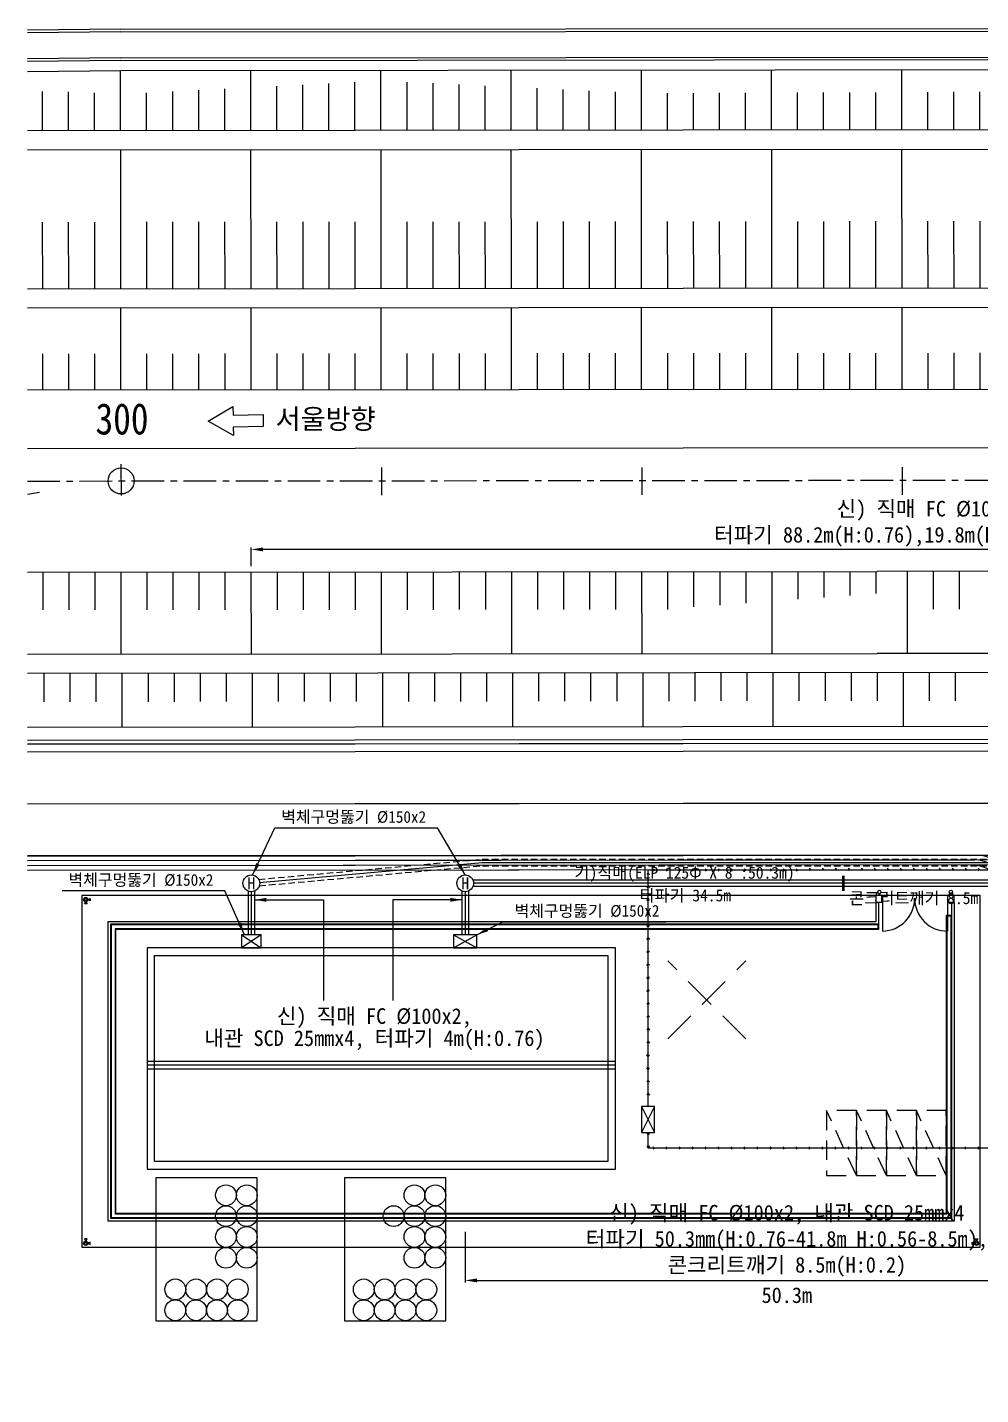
# Model space of a CAD drawing. Header units: millimetres. Extents: x 186056 to 186946, y 311645 to 311835.
# Drawn here: x 186055.9 to 186129.1, y 311645.1 to 311750.1 of the extents above; entities that cross this region are included whole.
import ezdxf
from ezdxf.enums import TextEntityAlignment as Align

# ---------------------------------------------------------------- set-up
doc = ezdxf.new("R2010")
doc.units = ezdxf.units.MM
for name, pattern in [('A-HIDDN01', [0.375, 0.25, -0.125]), ('CENTERX2', [4, 2.5, -0.5, 0.5, -0.5]), ('HID', [2.3, 1.5, -0.8]), ('HIDDEN', [0.375, 0.25, -0.125])]:
    doc.linetypes.add(name, pattern=pattern)
for name, color, linetype in [('TT-LINE', 7, 'Continuous'), ('TT-MANH', 4, 'Continuous'), ('TZ-BASE', 253, 'Continuous'), ('TZ-LEAL', 1, 'Continuous'), ('TZ-LINE', 7, 'Continuous'), ('TZ-TEX2', 3, 'Continuous'), ('TZ-TEXT', 6, 'Continuous')]:
    doc.layers.add(name, color=color, linetype=linetype)
doc.styles.get("Standard").update_dxf_attribs({"font": 'GulimChe.ttf'})
doc.linetypes.add('ZIGZAG', pattern='A,0.00254,-5.08,[131,ltypeshp.shx,S=5.08,R=0,X=-5.08,Y=0],-10.16,[131,ltypeshp.shx,S=5.08,R=180,X=5.08,Y=0],-5.08', length=20.32254)
doc.dimstyles.new('D300', dxfattribs={"dimscale": 0.3, "dimtxt": 3, "dimasz": 3, "dimexe": 0.5, "dimexo": 0.5, "dimgap": 0.5, "dimtad": 1, "dimdec": 0, "dimzin": 1, "dimdsep": 46, "dimlunit": 6, "dimtxsty": 'Standard', "dimcen": 1, "dimclrd": 1, "dimclre": 1, "dimclrt": 3, "dimadec": 0, "dimazin": 0, "dimtfac": 1, "dimtdec": 0, "dimtix": 1, "dimtmove": 2, "dimatfit": 3, "dimfxl": 0, "dimtvp": 2, "dimlwd": -1, "dimlwe": -1, "dimarcsym": 0})

# ---------------------------------------------------------------- blocks, each defined once
blk = doc.blocks.new('*D7')
at = {"layer": 'DEFPOINTS', "color": 0, "ltscale": 2}
for p in [(186073.13, 311710.04), (186073.13, 311708.61), (186191.12, 311708.62)]:
    blk.add_point(p, dxfattribs=at)
at = {"layer": 'TZ-TEXT', "color": 1, "ltscale": 2}
for p, q in [((186073.13, 311708.76), (186073.13, 311710.19)), ((186190.22, 311710.04), (186074.03, 311710.04)), ((186191.12, 311708.77), (186191.12, 311710.19))]:
    blk.add_line(p, q, dxfattribs=at)
for points in [[(186074.03, 311710.19), (186074.03, 311709.89), (186073.13, 311710.04)], [(186190.22, 311710.19), (186190.22, 311709.89), (186191.12, 311710.04)]]:
    blk.add_solid(points, dxfattribs=at)
at = {"layer": 'TZ-TEXT', "color": 3, "ltscale": 2, "insert": (186132.12, 311712.01), "char_height": 1.2, "attachment_point": 5}
blk.add_mtext('{\\C6;신) 직매 FC Ø100x2, 내관 SCD 25mmx4,\\P터파기 88.2m(H:0.76),19.8m(H:0.56), 콘크리트깨기 19.8m(H:0.2)}', dxfattribs=at)
blk = doc.blocks.new('*D10')
at = {"layer": 'DEFPOINTS', "color": 0, "ltscale": 2}
for p in [(186089.56, 311657.77), (186138.96, 311657.77), (186138.96, 311653.9)]:
    blk.add_point(p, dxfattribs=at)
at = {"layer": 'TZ-TEXT', "color": 1, "ltscale": 2}
for p, q in [((186089.56, 311657.62), (186089.56, 311653.75)), ((186138.96, 311657.62), (186138.96, 311653.75)), ((186090.46, 311653.9), (186138.06, 311653.9))]:
    blk.add_line(p, q, dxfattribs=at)
for points in [[(186090.46, 311654.05), (186090.46, 311653.75), (186089.56, 311653.9)], [(186138.06, 311654.05), (186138.06, 311653.75), (186138.96, 311653.9)]]:
    blk.add_solid(points, dxfattribs=at)
at = {"layer": 'TZ-TEXT', "color": 3, "ltscale": 2, "insert": (186114.26, 311656.94), "char_height": 1.2, "attachment_point": 5}
blk.add_mtext('{\\C6;신) 직매 FC Ø100x2, 내관 SCD 25mmx4\\P터파기 50.3mm(H:0.76-41.8m H:0.56-8.5m),\\P콘크리트깨기 8.5m(H:0.2)}', dxfattribs=at)

msp = doc.modelspace()

# ---------------------------------------------------------------- linework, layer by layer
at = {"layer": 'TT-LINE'}
msp.add_circle((186063.13, 311715.3), 1, dxfattribs=at)
at = {"layer": 'TT-MANH'}
for centre in [(186073.13, 311684.4), (186089.56, 311684.4)]:
    msp.add_circle(centre, 0.644, dxfattribs=at)
at = {"layer": 'TZ-BASE', "linetype": 'Continuous'}
for p, q in [((186063.08, 311749.99), (186055.93, 311749.91)), ((186063.08, 311749.99), (186213.29, 311750.13)), ((186063.08, 311749.79), (186213.09, 311749.93)), ((186063.08, 311749.79), (186055.93, 311749.71)), ((186063.1, 311747.79), (186055.93, 311747.71)), ((186063.1, 311747.79), (186213.09, 311747.93)), ((186063.1, 311747.59), (186055.93, 311747.51)), ((186063.1, 311747.59), (186213.29, 311747.73)), ((186055.93, 311742.22), (186301.26, 311742.44)), ((186055.93, 311740.72), (186301.26, 311740.94)), ((186055.93, 311730.05), (186301.26, 311730.27)), ((186055.93, 311717.79), (186223.35, 311717.94)), ((186055.93, 311695.39), (186301.26, 311695.62)), ((186055.93, 311695.4), (186301.26, 311695.62)), ((186055.93, 311695.4), (186301.26, 311695.61)), ((186055.93, 311695.09), (186301.26, 311695.32)), ((186055.93, 311695.1), (186301.26, 311695.32)), ((186055.93, 311695.1), (186301.26, 311695.31)), ((186055.93, 311694.49), (186301.26, 311694.72)), ((186055.93, 311694.5), (186301.26, 311694.72)), ((186055.93, 311694.5), (186301.26, 311694.71)), ((186202.27, 311686.63), (186055.93, 311686.5)), ((186128.7, 311686.56), (186055.93, 311686.5)), ((186055.93, 311686.15), (186202.62, 311686.28)), ((186055.93, 311686.15), (186128.7, 311686.21)), ((186202.62, 311685.88), (186055.93, 311685.75)), ((186128.7, 311685.81), (186055.93, 311685.75)), ((186055.93, 311685.4), (186202.28, 311685.53)), ((186055.93, 311685.4), (186129.78, 311685.46))]:
    msp.add_line(p, q, dxfattribs=at)
at = {"layer": 'TZ-BASE'}
for p, q in [((186063.11, 311746.79), (186055.93, 311746.71)), ((186063.09, 311742.23), (186063.09, 311746.79)), ((186073.09, 311742.24), (186073.09, 311746.8)), ((186083.09, 311742.25), (186083.09, 311746.81)), ((186093.09, 311742.26), (186093.09, 311746.82)), ((186103.09, 311742.26), (186103.09, 311746.83)), ((186113.09, 311742.27), (186113.09, 311746.84)), ((186123.09, 311742.28), (186123.09, 311746.85)), ((186077.09, 311742.24), (186077.09, 311745.72)), ((186079.09, 311742.24), (186079.09, 311745.82)), ((186081.09, 311742.24), (186081.09, 311745.92)), ((186085.09, 311742.25), (186085.09, 311745.93)), ((186087.09, 311742.25), (186087.09, 311745.84)), ((186089.09, 311742.25), (186089.09, 311745.74)), ((186057.09, 311742.22), (186057.09, 311745.22)), ((186059.09, 311742.22), (186059.09, 311745.17)), ((186061.09, 311742.23), (186061.09, 311745.11)), ((186065.09, 311742.23), (186065.09, 311745.11)), ((186067.09, 311742.23), (186067.09, 311745.21)), ((186069.09, 311742.23), (186069.09, 311745.32)), ((186071.09, 311742.24), (186071.09, 311745.42)), ((186075.09, 311742.24), (186075.09, 311745.62)), ((186091.09, 311742.25), (186091.09, 311745.65)), ((186095.09, 311742.26), (186095.09, 311745.46)), ((186097.09, 311742.26), (186097.09, 311745.37)), ((186099.09, 311742.26), (186099.09, 311745.27)), ((186101.09, 311742.26), (186101.09, 311745.18)), ((186105.09, 311742.27), (186105.09, 311745.08)), ((186107.09, 311742.27), (186107.09, 311745.09)), ((186109.09, 311742.27), (186109.09, 311745.1)), ((186111.09, 311742.27), (186111.09, 311745.1)), ((186115.09, 311742.28), (186115.09, 311745.12)), ((186117.09, 311742.28), (186117.09, 311745.13)), ((186119.09, 311742.28), (186119.09, 311745.14)), ((186121.09, 311742.28), (186121.09, 311745.14)), ((186125.09, 311742.28), (186125.09, 311745.16)), ((186127.09, 311742.29), (186127.09, 311745.17)), ((186129.09, 311742.29), (186129.09, 311745.18)), ((186063.11, 311730.06), (186063.1, 311740.73)), ((186073.11, 311730.07), (186073.1, 311740.74)), ((186083.11, 311730.08), (186083.1, 311740.75)), ((186093.11, 311730.09), (186093.1, 311740.76)), ((186103.11, 311730.09), (186103.1, 311740.76)), ((186113.11, 311730.1), (186113.1, 311740.77)), ((186123.11, 311730.11), (186123.1, 311740.78)), ((186067.11, 311730.06), (186067.1, 311735.19)), ((186069.11, 311730.06), (186069.1, 311735.19)), ((186071.11, 311730.07), (186071.1, 311735.19)), ((186075.11, 311730.07), (186075.1, 311735.2)), ((186077.11, 311730.07), (186077.1, 311735.2)), ((186079.11, 311730.07), (186079.1, 311735.2)), ((186081.11, 311730.07), (186081.1, 311735.2)), ((186085.11, 311730.08), (186085.1, 311735.2)), ((186087.11, 311730.08), (186087.1, 311735.21)), ((186089.11, 311730.08), (186089.1, 311735.21)), ((186091.11, 311730.08), (186091.1, 311735.21)), ((186095.11, 311730.09), (186095.1, 311735.21)), ((186097.11, 311730.09), (186097.1, 311735.22)), ((186099.11, 311730.09), (186099.1, 311735.22)), ((186101.11, 311730.09), (186101.1, 311735.22)), ((186105.11, 311730.1), (186105.1, 311735.22)), ((186107.11, 311730.1), (186107.1, 311735.22)), ((186109.11, 311730.1), (186109.1, 311735.23)), ((186111.11, 311730.1), (186111.1, 311735.23)), ((186115.11, 311730.11), (186115.1, 311735.23)), ((186117.11, 311730.11), (186117.1, 311735.23)), ((186119.11, 311730.11), (186119.1, 311735.24)), ((186121.11, 311730.11), (186121.1, 311735.24)), ((186125.11, 311730.11), (186125.1, 311735.24)), ((186127.11, 311730.12), (186127.1, 311735.24)), ((186129.11, 311730.12), (186129.1, 311735.24)), ((186057.11, 311730.05), (186057.1, 311735.18)), ((186059.11, 311730.05), (186059.1, 311735.18)), ((186061.11, 311730.06), (186061.1, 311735.18)), ((186065.11, 311730.06), (186065.1, 311735.19)), ((186055.93, 311728.59), (186301.26, 311728.81)), ((186063.11, 311722.3), (186063.11, 311728.6)), ((186073.11, 311722.31), (186073.11, 311728.61)), ((186083.11, 311722.32), (186083.11, 311728.62)), ((186093.11, 311722.33), (186093.11, 311728.63)), ((186103.11, 311722.33), (186103.11, 311728.63)), ((186113.11, 311722.34), (186113.11, 311728.64)), ((186123.11, 311722.35), (186123.11, 311728.65)), ((186057.11, 311722.29), (186057.11, 311725.06)), ((186059.11, 311722.29), (186059.11, 311725.06)), ((186061.11, 311722.3), (186061.11, 311725.07)), ((186065.11, 311722.3), (186065.11, 311725.07)), ((186067.11, 311722.3), (186067.11, 311725.07)), ((186069.11, 311722.3), (186069.11, 311725.07)), ((186071.11, 311722.31), (186071.11, 311725.08)), ((186075.11, 311722.31), (186075.11, 311725.08)), ((186077.11, 311722.31), (186077.11, 311725.08)), ((186079.11, 311722.31), (186079.11, 311725.08)), ((186081.11, 311722.31), (186081.11, 311725.08)), ((186085.11, 311722.32), (186085.11, 311725.09)), ((186087.11, 311722.32), (186087.11, 311725.09)), ((186089.11, 311722.32), (186089.11, 311725.09)), ((186091.11, 311722.32), (186091.11, 311725.09)), ((186095.11, 311722.33), (186095.11, 311725.1)), ((186097.11, 311722.33), (186097.11, 311725.1)), ((186099.11, 311722.33), (186099.11, 311725.1)), ((186101.11, 311722.33), (186101.11, 311725.1)), ((186105.11, 311722.34), (186105.11, 311725.11)), ((186107.11, 311722.34), (186107.11, 311725.11)), ((186109.11, 311722.34), (186109.11, 311725.11)), ((186111.11, 311722.34), (186111.11, 311725.11)), ((186115.11, 311722.35), (186115.11, 311725.12)), ((186117.11, 311722.35), (186117.11, 311725.12)), ((186119.11, 311722.35), (186119.11, 311725.12)), ((186121.11, 311722.35), (186121.11, 311725.12)), ((186125.11, 311722.35), (186125.11, 311725.12)), ((186127.11, 311722.36), (186127.11, 311725.13)), ((186129.11, 311722.36), (186129.11, 311725.13)), ((186055.93, 311722.29), (186301.26, 311722.51)), ((186063.12, 311716.58), (186063.13, 311714.18)), ((186083.12, 311716.32), (186083.13, 311714.2)), ((186103.12, 311716.33), (186103.13, 311714.22)), ((186123.12, 311716.35), (186123.13, 311714.24)), ((186055.93, 311714.28), (186056.86, 311714.45)), ((186055.93, 311708.29), (186121.19, 311708.35)), ((186057.13, 311705.39), (186057.13, 311708.29)), ((186059.13, 311705.39), (186059.13, 311708.29)), ((186061.13, 311705.39), (186061.13, 311708.3)), ((186063.14, 311702), (186063.13, 311708.3)), ((186065.13, 311705.39), (186065.13, 311708.3)), ((186067.13, 311705.4), (186067.13, 311708.3)), ((186069.13, 311705.4), (186069.13, 311708.3)), ((186071.13, 311705.4), (186071.13, 311708.31)), ((186073.14, 311702.01), (186073.13, 311708.31)), ((186075.13, 311705.4), (186075.13, 311708.31)), ((186077.13, 311705.4), (186077.13, 311708.31)), ((186079.13, 311705.41), (186079.13, 311708.31)), ((186081.13, 311705.41), (186081.13, 311708.31)), ((186083.14, 311702.02), (186083.13, 311708.32)), ((186085.13, 311705.41), (186085.13, 311708.32)), ((186087.13, 311705.41), (186087.13, 311708.32)), ((186089.13, 311705.42), (186089.13, 311708.32)), ((186091.13, 311705.42), (186091.13, 311708.32)), ((186093.14, 311702.03), (186093.13, 311708.33)), ((186095.13, 311705.42), (186095.13, 311708.33)), ((186097.13, 311705.42), (186097.13, 311708.33)), ((186099.13, 311705.42), (186099.13, 311708.33)), ((186101.13, 311705.43), (186101.13, 311708.33)), ((186103.14, 311702.03), (186103.13, 311708.33)), ((186105.13, 311705.43), (186105.13, 311708.34)), ((186107.13, 311705.62), (186107.13, 311708.34)), ((186109.13, 311705.77), (186109.13, 311708.34)), ((186111.13, 311705.92), (186111.13, 311708.34)), ((186113.14, 311702.04), (186113.13, 311708.34)), ((186115.13, 311706.21), (186115.13, 311708.35)), ((186117.13, 311706.36), (186117.13, 311708.35)), ((186119.13, 311706.51), (186119.13, 311708.35)), ((186121.13, 311706.66), (186121.13, 311708.35)), ((186301.26, 311708.51), (186121.19, 311708.35)), ((186123.52, 311702.05), (186123.52, 311708.35)), ((186125.5, 311708.36), (186125.51, 311705.45)), ((186127.5, 311708.36), (186127.51, 311705.45)), ((186055.93, 311701.99), (186121.19, 311702.05)), ((186301.26, 311702.21), (186121.19, 311702.05)), ((186055.93, 311700.53), (186082.85, 311700.56)), ((186059.22, 311698.33), (186059.22, 311700.53)), ((186061.22, 311698.34), (186061.22, 311700.54)), ((186063.22, 311696.4), (186063.22, 311700.54)), ((186065.22, 311698.34), (186065.22, 311700.54)), ((186067.22, 311698.34), (186067.22, 311700.54)), ((186069.22, 311698.35), (186069.22, 311700.54)), ((186071.22, 311698.35), (186071.22, 311700.55)), ((186073.22, 311696.41), (186073.22, 311700.55)), ((186075.22, 311698.35), (186075.22, 311700.55)), ((186077.22, 311698.36), (186077.22, 311700.55)), ((186079.22, 311698.36), (186079.22, 311700.55)), ((186081.22, 311698.36), (186081.22, 311700.55)), ((186082.85, 311700.56), (186301.26, 311700.75)), ((186083.22, 311696.42), (186083.22, 311700.56)), ((186085.22, 311698.37), (186085.22, 311700.56)), ((186087.22, 311698.37), (186087.22, 311700.56)), ((186089.22, 311698.37), (186089.22, 311700.57)), ((186091.22, 311698.37), (186091.22, 311700.57)), ((186093.22, 311696.43), (186093.22, 311700.57)), ((186095.22, 311698.38), (186095.22, 311700.57)), ((186097.22, 311698.38), (186097.22, 311700.57)), ((186099.22, 311698.38), (186099.22, 311700.57)), ((186101.22, 311698.39), (186101.22, 311700.57)), ((186103.22, 311696.44), (186103.22, 311700.58)), ((186105.22, 311698.39), (186105.22, 311700.58)), ((186107.22, 311698.39), (186107.22, 311700.58)), ((186109.22, 311698.4), (186109.22, 311700.58)), ((186111.22, 311698.4), (186111.22, 311700.59)), ((186113.22, 311696.45), (186113.22, 311700.59)), ((186115.22, 311698.4), (186115.22, 311700.59)), ((186117.22, 311698.41), (186117.22, 311700.6)), ((186119.22, 311698.41), (186119.22, 311700.6)), ((186121.22, 311698.41), (186121.22, 311700.6)), ((186123.22, 311696.46), (186123.22, 311700.6)), ((186125.22, 311698.41), (186125.22, 311700.59)), ((186127.22, 311698.42), (186127.22, 311700.6)), ((186057.22, 311698.33), (186057.22, 311700.53)), ((186055.93, 311696.39), (186301.26, 311696.62)), ((186055.93, 311690.49), (186301.26, 311690.72)), ((186055.93, 311690.5), (186301.26, 311690.72)), ((186055.93, 311686.49), (186301.26, 311686.72)), ((186055.93, 311686.5), (186301.26, 311686.72)), ((186055.93, 311686.49), (186128.7, 311686.56)), ((186055.93, 311686.5), (186128.7, 311686.56)), ((186103.62, 311667.25), (186103.6, 311685.44)), ((186103.6, 311685.44), (186202.27, 311685.44)), ((186111.99, 311685.51), (186112.11, 311685.43)), ((186112.11, 311685.43), (186112, 311685.33)), ((186112.99, 311685.51), (186113.12, 311685.43)), ((186113.12, 311685.43), (186113, 311685.33)), ((186113.99, 311685.51), (186114.11, 311685.43)), ((186114.11, 311685.43), (186114, 311685.33)), ((186114.98, 311685.51), (186115.11, 311685.42)), ((186115.11, 311685.42), (186114.99, 311685.33)), ((186115.98, 311685.57), (186116.1, 311685.48)), ((186115.98, 311685.57), (186116.1, 311685.48)), ((186116.1, 311685.48), (186115.99, 311685.38)), ((186116.1, 311685.48), (186115.99, 311685.38)), ((186116.98, 311685.56), (186117.1, 311685.48)), ((186117.1, 311685.48), (186116.98, 311685.38)), ((186117.98, 311685.56), (186118.1, 311685.48)), ((186118.1, 311685.48), (186117.99, 311685.38)), ((186118.98, 311685.56), (186119.1, 311685.48)), ((186119.1, 311685.48), (186118.99, 311685.38)), ((186119.98, 311685.56), (186120.1, 311685.48)), ((186120.1, 311685.48), (186119.98, 311685.38)), ((186120.97, 311685.56), (186121.09, 311685.47)), ((186121.09, 311685.47), (186120.98, 311685.38)), ((186121.97, 311685.56), (186122.09, 311685.47)), ((186121.97, 311685.56), (186122.09, 311685.47)), ((186122.09, 311685.47), (186121.98, 311685.37)), ((186122.09, 311685.47), (186121.98, 311685.37)), ((186122.96, 311685.55), (186123.09, 311685.47)), ((186123.09, 311685.47), (186122.97, 311685.37)), ((186123.97, 311685.56), (186124.09, 311685.47)), ((186124.09, 311685.47), (186123.97, 311685.37)), ((186124.97, 311685.56), (186125.09, 311685.47)), ((186125.09, 311685.47), (186124.98, 311685.37)), ((186125.96, 311685.55), (186126.09, 311685.47)), ((186126.09, 311685.47), (186125.97, 311685.37)), ((186126.96, 311685.55), (186127.08, 311685.47)), ((186127.08, 311685.47), (186126.97, 311685.37)), ((186127.96, 311685.55), (186128.08, 311685.46)), ((186127.96, 311685.55), (186128.08, 311685.46)), ((186128.08, 311685.46), (186127.96, 311685.37)), ((186128.08, 311685.46), (186127.96, 311685.37)), ((186128.95, 311685.55), (186129.07, 311685.46)), ((186129.07, 311685.46), (186128.96, 311685.36)), ((186121.11, 311683.45), (186121.11, 311682.95)), ((186121.61, 311683.45), (186121.11, 311683.45)), ((186121.11, 311682.95), (186121.61, 311682.95)), ((186121.23, 311683.51), (186121.5, 311683.51)), ((186121.36, 311683.59), (186121.36, 311683.47)), ((186121.61, 311682.95), (186121.61, 311683.45)), ((186121.61, 311683.25), (186121.61, 311680.73)), ((186126.61, 311683.45), (186126.61, 311682.95)), ((186127.11, 311683.45), (186126.61, 311683.45)), ((186126.61, 311683.25), (186126.61, 311680.73)), ((186126.61, 311682.95), (186127.11, 311682.95)), ((186126.73, 311683.51), (186127, 311683.51)), ((186126.86, 311683.59), (186126.86, 311683.47)), ((186126.91, 311682.95), (186126.91, 311658.65)), ((186127.11, 311682.95), (186127.11, 311683.45)), ((186127.11, 311682.95), (186127.11, 311658.45)), ((186126.51, 311681.95), (186126.51, 311659.05)), ((186126.51, 311681.95), (186126.91, 311681.95)), ((186126.56, 311681.93), (186126.56, 311659)), ((186126.56, 311681.9), (186126.86, 311681.9)), ((186126.86, 311681.9), (186126.86, 311658.7)), ((186062.11, 311681.45), (186062.11, 311658.45)), ((186121.11, 311681.45), (186062.11, 311681.45)), ((186062.31, 311681.25), (186062.31, 311658.65)), ((186121.31, 311681.25), (186062.31, 311681.25)), ((186062.31, 311681.25), (186062.31, 311658.65)), ((186062.36, 311681.2), (186062.36, 311658.7)), ((186121.26, 311681.2), (186062.36, 311681.2)), ((186062.66, 311680.9), (186062.66, 311659)), ((186121.26, 311680.9), (186062.66, 311680.9)), ((186062.71, 311680.85), (186062.71, 311659.05)), ((186121.31, 311680.85), (186062.71, 311680.85)), ((186121.26, 311681.2), (186121.26, 311680.9)), ((186121.31, 311681.25), (186121.31, 311680.85)), ((186065.14, 311670.75), (186101.11, 311670.75)), ((186065.14, 311670.45), (186101.11, 311670.45)), ((186065.14, 311670.15), (186101.11, 311670.15)), ((186104.11, 311667.25), (186103.11, 311665.25)), ((186103.62, 311664.07), (186103.62, 311665.26)), ((186202.39, 311664.07), (186103.62, 311664.07)), ((186111.96, 311664.16), (186112.09, 311664.07)), ((186112.09, 311664.07), (186111.97, 311663.98)), ((186112.97, 311664.16), (186113.09, 311664.07)), ((186113.09, 311664.07), (186112.98, 311663.98)), ((186113.96, 311664.16), (186114.09, 311664.07)), ((186114.09, 311664.07), (186113.97, 311663.98)), ((186114.96, 311664.16), (186115.08, 311664.07)), ((186115.08, 311664.07), (186114.97, 311663.98)), ((186115.96, 311664.16), (186116.08, 311664.07)), ((186115.96, 311664.16), (186116.08, 311664.07)), ((186116.08, 311664.07), (186115.96, 311663.98)), ((186116.08, 311664.07), (186115.96, 311663.98)), ((186116.95, 311664.16), (186117.07, 311664.07)), ((186117.07, 311664.07), (186116.96, 311663.98)), ((186117.95, 311664.16), (186118.07, 311664.07)), ((186118.07, 311664.07), (186117.96, 311663.98)), ((186118.96, 311664.16), (186119.08, 311664.07)), ((186119.08, 311664.07), (186118.96, 311663.98)), ((186119.95, 311664.16), (186120.07, 311664.07)), ((186120.07, 311664.07), (186119.96, 311663.98)), ((186120.95, 311664.16), (186121.07, 311664.07)), ((186121.07, 311664.07), (186120.95, 311663.98)), ((186121.94, 311664.16), (186122.07, 311664.07)), ((186121.94, 311664.16), (186122.07, 311664.07)), ((186122.07, 311664.07), (186121.95, 311663.98)), ((186122.07, 311664.07), (186121.95, 311663.98)), ((186122.94, 311664.16), (186123.06, 311664.07)), ((186123.06, 311664.07), (186122.95, 311663.98)), ((186123.94, 311664.16), (186124.06, 311664.07)), ((186124.06, 311664.07), (186123.95, 311663.98)), ((186124.94, 311664.16), (186125.07, 311664.07)), ((186125.07, 311664.07), (186124.95, 311663.98)), ((186125.94, 311664.16), (186126.06, 311664.07)), ((186126.06, 311664.07), (186125.95, 311663.98)), ((186126.94, 311664.16), (186127.06, 311664.07)), ((186127.06, 311664.07), (186126.94, 311663.98)), ((186127.93, 311664.16), (186128.05, 311664.07)), ((186127.93, 311664.16), (186128.05, 311664.07)), ((186128.05, 311664.07), (186127.94, 311663.98)), ((186128.05, 311664.07), (186127.94, 311663.98)), ((186128.93, 311664.16), (186129.05, 311664.07)), ((186129.05, 311664.07), (186128.93, 311663.98)), ((186126.91, 311658.65), (186062.31, 311658.65)), ((186119.66, 311658.7), (186062.36, 311658.7)), ((186126.86, 311658.7), (186062.36, 311658.7)), ((186126.56, 311659), (186062.66, 311659)), ((186119.66, 311659.05), (186062.71, 311659.05)), ((186126.51, 311659.05), (186062.71, 311659.05)), ((186127.11, 311658.45), (186062.11, 311658.45)), ((186128.5, 311656.85), (186128.67, 311656.75)), ((186128.5, 311656.66), (186128.5, 311656.85)), ((186128.67, 311656.75), (186128.5, 311656.66)), ((186128.84, 311656.92), (186128.74, 311657.09)), ((186128.74, 311657.09), (186128.93, 311657.09)), ((186128.93, 311657.09), (186128.84, 311656.92))]:
    msp.add_line(p, q, dxfattribs=at)
at = {"layer": 'TZ-BASE', "linetype": 'CENTERX2'}
msp.add_line((186055.93, 311715.29), (186161.92, 311715.39), dxfattribs=at)
at = {"layer": 'TZ-BASE', "linetype": 'ByBlock'}
for p, q in [((186060.11, 311683.45), (186060.11, 311656.45)), ((186129.11, 311683.45), (186060.11, 311683.45)), ((186060.11, 311683.45), (186060.11, 311656.45)), ((186129.11, 311683.45), (186060.11, 311683.45)), ((186060.11, 311683.45), (186060.11, 311656.45)), ((186129.11, 311683.45), (186060.11, 311683.45)), ((186121.11, 311682.95), (186121.11, 311681.45)), ((186121.31, 311682.95), (186121.31, 311681.25)), ((186129.11, 311656.45), (186129.11, 311683.45)), ((186129.11, 311656.45), (186129.11, 311683.45)), ((186129.11, 311656.45), (186129.11, 311683.45)), ((186060.11, 311656.45), (186129.11, 311656.45)), ((186060.11, 311656.45), (186129.11, 311656.45)), ((186060.11, 311656.45), (186129.11, 311656.45))]:
    msp.add_line(p, q, dxfattribs=at)
at = {"layer": 'TZ-BASE', "linetype": 'A-HIDDN01', "ltscale": 10}
for p, q in [((186105.11, 311672.45), (186111.11, 311678.45)), ((186111.11, 311672.45), (186105.11, 311678.45)), ((186103.11, 311667.25), (186104.11, 311665.25))]:
    msp.add_line(p, q, dxfattribs=at)
at = {"layer": 'TZ-BASE', "linetype": 'HID'}
for p, q in [((186119.61, 311666.95), (186117.31, 311666.95)), ((186117.31, 311666.95), (186117.31, 311661.95)), ((186119.61, 311661.95), (186117.31, 311666.95)), ((186121.91, 311666.95), (186119.61, 311666.95)), ((186119.61, 311666.95), (186119.61, 311661.95)), ((186121.91, 311661.95), (186119.61, 311666.95)), ((186119.61, 311661.95), (186119.61, 311666.95)), ((186124.21, 311666.95), (186121.91, 311666.95)), ((186121.91, 311666.95), (186121.91, 311661.95)), ((186124.21, 311661.95), (186121.91, 311666.95)), ((186121.91, 311661.95), (186121.91, 311666.95)), ((186126.51, 311666.95), (186124.21, 311666.95)), ((186124.21, 311666.95), (186124.21, 311661.95)), ((186126.51, 311661.95), (186124.21, 311666.95)), ((186124.21, 311661.95), (186124.21, 311666.95)), ((186126.51, 311661.95), (186126.51, 311666.95)), ((186117.31, 311661.95), (186119.61, 311661.95)), ((186119.61, 311661.95), (186121.91, 311661.95)), ((186121.91, 311661.95), (186124.21, 311661.95)), ((186124.21, 311661.95), (186126.51, 311661.95))]:
    msp.add_line(p, q, dxfattribs=at)
at = {"layer": 'TZ-BASE'}
for points in [[(186213.88, 311746.94), (186213.88, 311746.94), (186063.1, 311746.79)], [(186103.53, 311685.07), (186103.61, 311685.19), (186103.71, 311685.08)], [(186104.01, 311685.52), (186104.13, 311685.44), (186104.01, 311685.34)], [(186105, 311685.52), (186105.12, 311685.44), (186105.01, 311685.34)], [(186105, 311685.52), (186105.12, 311685.44), (186105.01, 311685.34)], [(186106, 311685.52), (186106.12, 311685.44), (186106.01, 311685.34)], [(186106, 311685.52), (186106.12, 311685.44), (186106.01, 311685.34)], [(186107.01, 311685.52), (186107.13, 311685.44), (186107.01, 311685.34)], [(186107.01, 311685.52), (186107.13, 311685.44), (186107.01, 311685.34)], [(186108, 311685.52), (186108.12, 311685.44), (186108.01, 311685.34)], [(186108, 311685.52), (186108.12, 311685.44), (186108.01, 311685.34)], [(186109, 311685.52), (186109.12, 311685.43), (186109, 311685.34)], [(186109, 311685.52), (186109.12, 311685.43), (186109, 311685.34)], [(186109.99, 311685.52), (186110.12, 311685.43), (186110, 311685.33)], [(186109.99, 311685.52), (186110.12, 311685.43), (186110, 311685.33)], [(186110.99, 311685.51), (186111.11, 311685.43), (186111, 311685.33)], [(186103.52, 311684.07), (186103.61, 311684.2), (186103.71, 311684.08)], [(186103.52, 311684.07), (186103.61, 311684.2), (186103.71, 311684.08)], [(186103.52, 311683.08), (186103.61, 311683.2), (186103.7, 311683.08)], [(186103.52, 311683.08), (186103.61, 311683.2), (186103.7, 311683.08)], [(186103.52, 311682.08), (186103.61, 311682.2), (186103.7, 311682.08)], [(186103.52, 311682.08), (186103.61, 311682.2), (186103.7, 311682.08)], [(186103.52, 311681.08), (186103.61, 311681.2), (186103.7, 311681.09)], [(186103.52, 311681.08), (186103.61, 311681.2), (186103.7, 311681.09)], [(186103.52, 311680.08), (186103.61, 311680.21), (186103.71, 311680.09)], [(186103.52, 311680.08), (186103.61, 311680.21), (186103.71, 311680.09)], [(186103.52, 311679.09), (186103.61, 311679.21), (186103.71, 311679.1)], [(186103.52, 311679.09), (186103.61, 311679.21), (186103.71, 311679.1)], [(186103.52, 311678.09), (186103.61, 311678.21), (186103.71, 311678.1)], [(186103.52, 311678.09), (186103.61, 311678.21), (186103.71, 311678.1)], [(186103.52, 311677.1), (186103.61, 311677.22), (186103.7, 311677.1)], [(186103.52, 311677.1), (186103.61, 311677.22), (186103.7, 311677.1)], [(186103.52, 311676.1), (186103.6, 311676.22), (186103.7, 311676.11)], [(186103.52, 311676.1), (186103.6, 311676.22), (186103.7, 311676.11)], [(186103.52, 311675.11), (186103.6, 311675.23), (186103.7, 311675.11)], [(186103.52, 311675.11), (186103.6, 311675.23), (186103.7, 311675.11)], [(186103.51, 311674.11), (186103.6, 311674.23), (186103.7, 311674.12)], [(186103.51, 311674.11), (186103.6, 311674.23), (186103.7, 311674.12)], [(186103.53, 311673.11), (186103.61, 311673.24), (186103.71, 311673.12)], [(186103.53, 311672.12), (186103.62, 311672.24), (186103.71, 311672.12)], [(186103.51, 311671.12), (186103.59, 311671.24), (186103.69, 311671.13)], [(186103.51, 311671.12), (186103.59, 311671.24), (186103.69, 311671.13)], [(186103.5, 311670.13), (186103.59, 311670.25), (186103.69, 311670.13)], [(186103.5, 311670.13), (186103.59, 311670.25), (186103.69, 311670.13)], [(186103.62, 311669.25), (186103.53, 311669.13)], [(186103.53, 311669.13), (186103.62, 311669.25), (186103.72, 311669.14)], [(186103.53, 311669.13), (186103.62, 311669.25), (186103.72, 311669.14)], [(186103.62, 311669.25), (186103.72, 311669.14)], [(186103.53, 311668.13), (186103.62, 311668.26), (186103.71, 311668.14)], [(186103.71, 311665.23), (186103.62, 311665.11), (186103.53, 311665.22)], [(186103.71, 311664.24), (186103.62, 311664.11), (186103.53, 311664.23)], [(186103.98, 311664.16), (186104.1, 311664.07), (186103.99, 311663.98)], [(186104.98, 311664.16), (186105.1, 311664.07), (186104.98, 311663.98)], [(186105.98, 311664.16), (186106.1, 311664.07), (186105.98, 311663.98)], [(186106.98, 311664.16), (186107.1, 311664.07), (186106.99, 311663.98)], [(186107.98, 311664.16), (186108.1, 311664.07), (186107.98, 311663.98)], [(186108.97, 311664.16), (186109.09, 311664.07), (186108.98, 311663.98)], [(186109.97, 311664.16), (186110.09, 311664.07), (186109.98, 311663.98)], [(186109.97, 311664.16), (186110.09, 311664.07), (186109.98, 311663.98)], [(186110.96, 311664.16), (186111.09, 311664.07), (186110.97, 311663.98)]]:
    msp.add_lwpolyline(points, dxfattribs=at)
for points in [[(186060.32, 311682.81), (186060.41, 311682.98), (186060.51, 311682.81)], [(186060.75, 311683.05), (186060.58, 311683.15), (186060.75, 311683.24)], [(186065.7, 311678.86), (186100.52, 311678.86), (186100.52, 311663.04), (186065.7, 311663.04)], [(186060.32, 311657.09), (186060.41, 311656.92), (186060.51, 311657.09)], [(186060.75, 311656.85), (186060.58, 311656.75), (186060.75, 311656.66)]]:
    msp.add_lwpolyline(points, close=True, dxfattribs=at)
at = {"layer": 'TZ-BASE', "ltscale": 10}
for points in [[(186072.38, 311680.45), (186072.38, 311679.45), (186073.88, 311679.45), (186073.88, 311680.45)], [(186065.14, 311679.45), (186065.14, 311662.45), (186101.11, 311662.45), (186101.11, 311679.45)], [(186065.14, 311679.45), (186065.14, 311662.45), (186101.11, 311662.45), (186101.11, 311679.45)], [(186103.11, 311665.25), (186104.11, 311665.25), (186104.11, 311667.25), (186103.11, 311667.25)]]:
    msp.add_lwpolyline(points, close=True, dxfattribs=at)
for points in [[(186072.38, 311680.45), (186073.88, 311679.45)], [(186073.88, 311680.45), (186072.38, 311679.45)]]:
    msp.add_lwpolyline(points, dxfattribs=at)
at = {"layer": 'TZ-BASE', "linetype": 'HIDDEN', "ltscale": 10}
msp.add_lwpolyline([(186088.66, 311679.45), (186090.46, 311679.45), (186090.46, 311680.45), (186088.66, 311680.45)], close=True, dxfattribs=at)
for points in [[(186088.66, 311679.45), (186090.46, 311680.45)], [(186088.66, 311680.45), (186090.46, 311679.45)]]:
    msp.add_lwpolyline(points, dxfattribs=at)
at = {"layer": 'TZ-BASE', "linetype": 'A-HIDDN01', "ltscale": 10, "const_width": 0.001}
msp.add_lwpolyline([(186105.11, 311672.45), (186105.11, 311678.45), (186111.11, 311678.45), (186111.11, 311672.45)], close=True, dxfattribs=at)
at = {"layer": 'TZ-BASE'}
for centre, radius in [((186121.36, 311683.73), 0.133), ((186126.86, 311683.73), 0.133), ((186060.41, 311683.15), 0.165), ((186060.41, 311683.15), 0.0943), ((186060.41, 311656.75), 0.165), ((186060.41, 311656.75), 0.0943), ((186128.84, 311656.75), 0.165), ((186128.84, 311656.75), 0.0943)]:
    msp.add_circle(centre, radius, dxfattribs=at)
at = {"layer": 'TZ-BASE', "linetype": 'Continuous'}
for centre, radius, start, end in [((186128.7, 311683.45), 3.11, 0, 90), ((186128.41, 311682.76), 3.47, 11.5495, 85.2429), ((186127.91, 311681.54), 4.34, 26.0642, 79.5139)]:
    msp.add_arc(centre, radius, start, end, dxfattribs=at)
at = {"layer": 'TZ-BASE'}
for centre, start, end in [((186121.58, 311683.23), 270.7371, 0.4658), ((186126.58, 311683.23), 179.5342, 270.7371)]:
    msp.add_arc(centre, 2.5, start, end, dxfattribs=at)
at = {"layer": 'TZ-LEAL'}
for points in [[(186074.93, 311688.67), (186087.43, 311688.67)], [(186071.1, 311683.83), (186058.59, 311683.83)], [(186092.46, 311681.45), (186104.97, 311681.45)]]:
    msp.add_lwpolyline(points, dxfattribs=at)
at = {"layer": 'TZ-LEAL', "ltscale": 2}
msp.add_lwpolyline([(186078.68, 311683.13), (186078.68, 311675.41)], dxfattribs=at)
at = {"layer": 'TZ-LEAL', "ltscale": 2, "elevation": -0.23}
msp.add_lwpolyline([(186084, 311683.13), (186084, 311675.41)], dxfattribs=at)
at = {"layer": 'TZ-LINE', "linetype": 'HIDDEN', "ltscale": 2}
for points in [[(186073.69, 311684.7), (186090.86, 311686.25), (186190.53, 311686.25)], [(186073.74, 311684.21), (186090.88, 311685.75), (186190.53, 311685.75)]]:
    msp.add_lwpolyline(points, dxfattribs=at)
at = {"layer": 'TZ-LINE', "linetype": 'ZIGZAG', "ltscale": 0.049}
for points in [[(186073.77, 311684.46), (186090.87, 311686), (186190.47, 311686)], [(186073.13, 311683.76), (186073.13, 311680.45)], [(186089.56, 311683.76), (186089.56, 311680.45)], [(186138.32, 311684.4), (186090.2, 311684.4)]]:
    msp.add_lwpolyline(points, dxfattribs=at)
at = {"layer": 'TZ-LINE', "ltscale": 2, "const_width": 0.2}
msp.add_lwpolyline([(186118.61, 311683.81), (186118.61, 311684.99)], dxfattribs=at)
at = {"layer": 'TZ-LINE', "ltscale": 2}
for points in [[(186072.88, 311683.81), (186072.88, 311680.45)], [(186073.38, 311683.81), (186073.38, 311680.45)], [(186089.31, 311683.81), (186089.31, 311680.45)], [(186089.81, 311683.81), (186089.81, 311680.45)], [(186138.37, 311684.65), (186090.15, 311684.65)], [(186138.37, 311684.15), (186090.15, 311684.15)]]:
    msp.add_lwpolyline(points, dxfattribs=at)
for points in [[(186073.58, 311661.79), (186065.8, 311661.79), (186065.8, 311650.81), (186073.58, 311650.81)], [(186088.06, 311661.79), (186080.28, 311661.79), (186080.28, 311650.81), (186088.06, 311650.81)]]:
    msp.add_lwpolyline(points, close=True, dxfattribs=at)
for centre in [(186071.18, 311660.44), (186072.78, 311660.44), (186085.66, 311660.44), (186087.26, 311660.44), (186071.18, 311658.84), (186072.78, 311658.84), (186084.06, 311658.84), (186085.66, 311658.84), (186087.26, 311658.84), (186071.18, 311657.24), (186072.78, 311657.24), (186085.66, 311657.24), (186087.26, 311657.24), (186071.18, 311655.64), (186072.78, 311655.64), (186085.66, 311655.64), (186087.26, 311655.64), (186067.29, 311653.21), (186068.89, 311653.21), (186070.49, 311653.21), (186072.09, 311653.21), (186081.77, 311653.21), (186083.37, 311653.21), (186084.97, 311653.21), (186086.57, 311653.21), (186067.29, 311651.61), (186068.89, 311651.61), (186070.49, 311651.61), (186072.09, 311651.61), (186081.77, 311651.61), (186083.37, 311651.61), (186084.97, 311651.61), (186086.57, 311651.61)]:
    msp.add_circle(centre, 0.8, dxfattribs=at)
at = {"layer": 'TZ-TEXT'}
msp.add_lwpolyline([(186071.75, 311718.8), (186069.82, 311719.88), (186071.72, 311721.01), (186071.73, 311720.36), (186074.03, 311720.39), (186074.04, 311719.47), (186071.74, 311719.44)], close=True, dxfattribs=at)

# ---------------------------------------------------------------- texts
at = {"layer": 'TT-MANH', "linetype": 'ByBlock'}
for p in [(186073.13, 311684.4), (186089.56, 311684.4)]:
    msp.add_text('H', height=0.92, dxfattribs=at).set_placement(p, align=Align.MIDDLE)
at = {"layer": 'TZ-BASE', "width": 0.875}
msp.add_text('300', height=2.4, rotation=0.0519, dxfattribs=at).set_placement((186063.2, 311718.87), align=Align.CENTER)
at = {"layer": 'TZ-TEX2'}
msp.add_text('기)직매(ELP 125Φ X 8 :50.3m)', height=0.92, dxfattribs=at).set_placement((186106.4, 311685.15), align=Align.MIDDLE)
at = {"layer": 'TZ-TEXT'}
for s, height, p in [('서울방향', 1.533, (186078.84, 311720.08)), ('터파기 34.5m', 0.92, (186106.46, 311683.48)), ('콘크리트깨기 8.5m', 0.92, (186124.01, 311683.27))]:
    msp.add_text(s, height=height, dxfattribs=at).set_placement(p, align=Align.MIDDLE)
for rotation, p in [(359.9482, (186080.99, 311689.51)), (359.9482, (186064.65, 311684.67)), (0.0518, (186098.91, 311682.29))]:
    msp.add_text('벽체구멍뚫기 Ø150x2', height=0.9, rotation=rotation, dxfattribs=at).set_placement(p, align=Align.MIDDLE)
at = {"layer": 'TZ-TEXT', "ltscale": 2}
for s, p in [('신) 직매 FC Ø100x2,', (186082.58, 311674.12, 0.23)), ('내관 SCD 25mmx4, 터파기 4m(H:0.76)', (186082.58, 311672.42, 0.23))]:
    msp.add_text(s, height=1.2, dxfattribs=at).set_placement(p, align=Align.MIDDLE)
at = {"layer": 'TZ-TEXT', "ltscale": 2, "insert": (186114.26, 311652.76), "char_height": 1.2, "attachment_point": 5}
msp.add_mtext('50.3m', dxfattribs=at)

# ---------------------------------------------------------------- dimensions: what is measured, and where the dimension line sits
at = {"layer": 'TZ-TEXT', "ltscale": 2}
for base, p1, p2, text, picture, middle in [((186073.13, 311710.04), (186191.12, 311708.62), (186073.13, 311708.61), '{\\C6;신) 직매 FC Ø100x2, 내관 SCD 25mmx4,\\P터파기 88.2m(H:0.76),19.8m(H:0.56), 콘크리트깨기 19.8m(H:0.2)}', '*D7', (186132.12, 311712.01)), ((186138.96, 311653.9), (186089.56, 311657.77), (186138.96, 311657.77), '{\\C6;신) 직매 FC Ø100x2, 내관 SCD 25mmx4^J터파기 50.3mm(H:0.76-41.8m H:0.56-8.5m),\\P콘크리트깨기 8.5m(H:0.2)}', '*D10', (186114.26, 311656.94))]:
    dim = msp.add_linear_dim(base=base, p1=p1, p2=p2, text=text, dimstyle='D300', override={"dimtxt": 4}, dxfattribs=at)
    dim.commit()
    dim.dimension.update_dxf_attribs({"geometry": picture, "text_midpoint": middle})

# ---------------------------------------------------------------- leaders
at = {"layer": 'TZ-LEAL'}
for points in [[(186073.25, 311685.07), (186074.93, 311688.67)], [(186089.56, 311685.05), (186087.43, 311688.67)], [(186072.58, 311680.5), (186071.1, 311683.83)], [(186073.38, 311683.13, 0.23), (186078.68, 311683.13, 0.23)], [(186089.31, 311683.13), (186084, 311683.13)], [(186090.46, 311680.45), (186092.46, 311681.45)]]:
    msp.add_leader(points, dimstyle='D300', dxfattribs=at)

doc.saveas('drawing.dxf')
